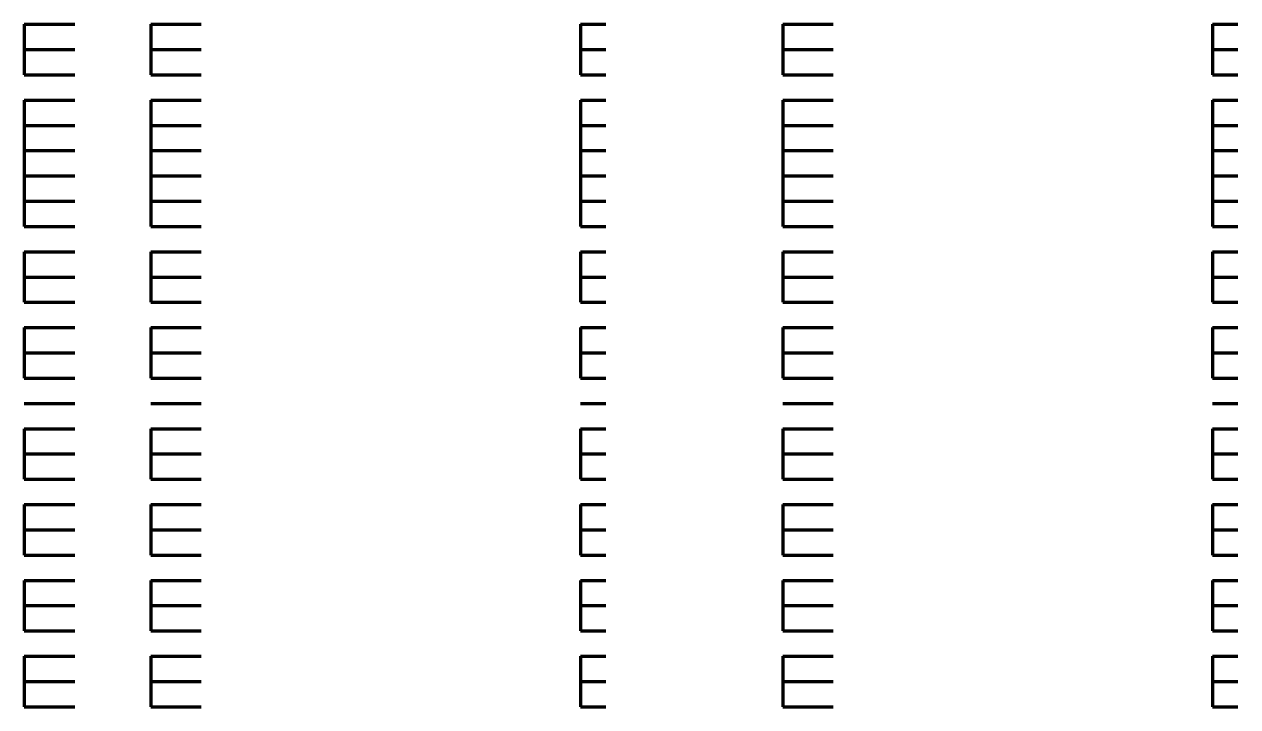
# Model space of a CAD drawing. Header units: inches. Extents: x 16 to 776, y 37 to 575.
# Drawn here: x 664.67 to 672.67, y 347.67 to 352.17 of the extents above; entities that cross this region are included whole.
import ezdxf

# ---------------------------------------------------------------- set-up
doc = ezdxf.new("R2010")
doc.units = ezdxf.units.IN
doc.header["$MEASUREMENT"] = 0
doc.layers.add('P', color=250, linetype='CONTINUOUS', lineweight=100)

msp = doc.modelspace()

# ---------------------------------------------------------------- linework, layer by layer
at = {"layer": 'P', "color": 0, "linetype": 'Continuous'}
for points in [[(664.6667, 352.1667), (664.8333, 352.1667)], [(664.6667, 352.1667), (664.6667, 352)], [(664.6667, 352.1667), (664.8333, 352.1667)], [(664.8333, 352.1667), (665, 352.1667)], [(664.8333, 352.1667), (665, 352.1667)], [(665.5, 352.1667), (665.6667, 352.1667)], [(665.5, 352.1667), (665.5, 352)], [(665.5, 352.1667), (665.6667, 352.1667)], [(665.6667, 352.1667), (665.8333, 352.1667)], [(665.6667, 352.1667), (665.8333, 352.1667)], [(668.3333, 352.1667), (668.3333, 352.1667)], [(668.3333, 352.1667), (668.5, 352.1667)], [(668.3333, 352.1667), (668.3333, 352)], [(668.3333, 352.1667), (668.5, 352.1667)], [(668.3333, 352.1667), (668.3333, 352.1667)], [(669.6667, 352.1667), (669.8333, 352.1667)], [(669.6667, 352.1667), (669.6667, 352)], [(669.6667, 352.1667), (669.8333, 352.1667)], [(669.8333, 352.1667), (670, 352.1667)], [(669.8333, 352.1667), (670, 352.1667)], [(672.5, 352.1667), (672.6667, 352.1667)], [(672.5, 352.1667), (672.5, 352)], [(672.5, 352.1667), (672.6667, 352.1667)], [(672.6667, 352.1667), (672.6667, 352.1667)], [(672.6667, 352.1667), (672.6667, 352.1667)], [(664.6667, 352), (664.8333, 352)], [(664.6667, 352), (664.6667, 352)], [(664.6667, 352), (664.8333, 352)], [(664.6667, 352), (664.8333, 352)], [(664.6667, 352), (664.6667, 351.8333)], [(664.6667, 352), (664.8333, 352)], [(664.8333, 352), (665, 352)], [(664.8333, 352), (665, 352)], [(664.8333, 352), (665, 352)], [(664.8333, 352), (665, 352)], [(665.5, 352), (665.6667, 352)], [(665.5, 352), (665.5, 352)], [(665.5, 352), (665.6667, 352)], [(665.5, 352), (665.6667, 352)], [(665.5, 352), (665.5, 351.8333)], [(665.5, 352), (665.6667, 352)], [(665.6667, 352), (665.8333, 352)], [(665.6667, 352), (665.8333, 352)], [(665.6667, 352), (665.8333, 352)], [(665.6667, 352), (665.8333, 352)], [(668.3333, 352), (668.3333, 352)], [(668.3333, 352), (668.5, 352)], [(668.3333, 352), (668.3333, 352)], [(668.3333, 352), (668.3333, 352)], [(668.3333, 352), (668.5, 352)], [(668.3333, 352), (668.5, 352)], [(668.3333, 352), (668.3333, 352)], [(668.3333, 352), (668.3333, 351.8333)], [(668.3333, 352), (668.5, 352)], [(668.3333, 352), (668.3333, 352)], [(669.6667, 352), (669.8333, 352)], [(669.6667, 352), (669.6667, 352)], [(669.6667, 352), (669.8333, 352)], [(669.6667, 352), (669.8333, 352)], [(669.6667, 352), (669.6667, 351.8333)], [(669.6667, 352), (669.8333, 352)], [(669.8333, 352), (670, 352)], [(669.8333, 352), (670, 352)], [(669.8333, 352), (670, 352)], [(669.8333, 352), (670, 352)], [(672.5, 352), (672.6667, 352)], [(672.5, 352), (672.5, 352)], [(672.5, 352), (672.6667, 352)], [(672.5, 352), (672.6667, 352)], [(672.5, 352), (672.5, 351.8333)], [(672.5, 352), (672.6667, 352)], [(672.6667, 352), (672.6667, 352)], [(672.6667, 352), (672.6667, 352)], [(672.6667, 352), (672.6667, 352)], [(672.6667, 352), (672.6667, 352)], [(664.6667, 351.8333), (664.8333, 351.8333)], [(664.6667, 351.8333), (664.8333, 351.8333)], [(664.8333, 351.8333), (665, 351.8333)], [(664.8333, 351.8333), (665, 351.8333)], [(665.5, 351.8333), (665.6667, 351.8333)], [(665.5, 351.8333), (665.6667, 351.8333)], [(665.6667, 351.8333), (665.8333, 351.8333)], [(665.6667, 351.8333), (665.8333, 351.8333)], [(668.3333, 351.8333), (668.3333, 351.8333)], [(668.3333, 351.8333), (668.5, 351.8333)], [(668.3333, 351.8333), (668.5, 351.8333)], [(668.3333, 351.8333), (668.3333, 351.8333)], [(669.6667, 351.8333), (669.8333, 351.8333)], [(669.6667, 351.8333), (669.8333, 351.8333)], [(669.8333, 351.8333), (670, 351.8333)], [(669.8333, 351.8333), (670, 351.8333)], [(672.5, 351.8333), (672.6667, 351.8333)], [(672.5, 351.8333), (672.6667, 351.8333)], [(672.6667, 351.8333), (672.6667, 351.8333)], [(672.6667, 351.8333), (672.6667, 351.8333)], [(664.6667, 351.6667), (664.8333, 351.6667)], [(664.6667, 351.6667), (664.6667, 351.6667)], [(664.6667, 351.6667), (664.8333, 351.6667)], [(664.6667, 351.6667), (664.8333, 351.6667)], [(664.6667, 351.6667), (664.6667, 351.5)], [(664.6667, 351.6667), (664.8333, 351.6667)], [(664.8333, 351.6667), (665, 351.6667)], [(664.8333, 351.6667), (665, 351.6667)], [(664.8333, 351.6667), (665, 351.6667)], [(664.8333, 351.6667), (665, 351.6667)], [(665.5, 351.6667), (665.6667, 351.6667)], [(665.5, 351.6667), (665.5, 351.6667)], [(665.5, 351.6667), (665.6667, 351.6667)], [(665.5, 351.6667), (665.6667, 351.6667)], [(665.5, 351.6667), (665.5, 351.5)], [(665.5, 351.6667), (665.6667, 351.6667)], [(665.6667, 351.6667), (665.8333, 351.6667)], [(665.6667, 351.6667), (665.8333, 351.6667)], [(665.6667, 351.6667), (665.8333, 351.6667)], [(665.6667, 351.6667), (665.8333, 351.6667)], [(668.3333, 351.6667), (668.3333, 351.6667)], [(668.3333, 351.6667), (668.5, 351.6667)], [(668.3333, 351.6667), (668.3333, 351.6667)], [(668.3333, 351.6667), (668.3333, 351.6667)], [(668.3333, 351.6667), (668.5, 351.6667)], [(668.3333, 351.6667), (668.5, 351.6667)], [(668.3333, 351.6667), (668.3333, 351.6667)], [(668.3333, 351.6667), (668.3333, 351.5)], [(668.3333, 351.6667), (668.5, 351.6667)], [(668.3333, 351.6667), (668.3333, 351.6667)], [(669.6667, 351.6667), (669.8333, 351.6667)], [(669.6667, 351.6667), (669.6667, 351.6667)], [(669.6667, 351.6667), (669.8333, 351.6667)], [(669.6667, 351.6667), (669.8333, 351.6667)], [(669.6667, 351.6667), (669.6667, 351.5)], [(669.6667, 351.6667), (669.8333, 351.6667)], [(669.8333, 351.6667), (670, 351.6667)], [(669.8333, 351.6667), (670, 351.6667)], [(669.8333, 351.6667), (670, 351.6667)], [(669.8333, 351.6667), (670, 351.6667)], [(672.5, 351.6667), (672.6667, 351.6667)], [(672.5, 351.6667), (672.5, 351.6667)], [(672.5, 351.6667), (672.6667, 351.6667)], [(672.5, 351.6667), (672.6667, 351.6667)], [(672.5, 351.6667), (672.5, 351.5)], [(672.5, 351.6667), (672.6667, 351.6667)], [(672.6667, 351.6667), (672.6667, 351.6667)], [(672.6667, 351.6667), (672.6667, 351.6667)], [(672.6667, 351.6667), (672.6667, 351.6667)], [(672.6667, 351.6667), (672.6667, 351.6667)], [(664.6667, 351.5), (664.8333, 351.5)], [(664.6667, 351.5), (664.6667, 351.3333)], [(664.6667, 351.5), (664.8333, 351.5)], [(664.8333, 351.5), (665, 351.5)], [(664.8333, 351.5), (665, 351.5)], [(665.5, 351.5), (665.6667, 351.5)], [(665.5, 351.5), (665.5, 351.3333)], [(665.5, 351.5), (665.6667, 351.5)], [(665.6667, 351.5), (665.8333, 351.5)], [(665.6667, 351.5), (665.8333, 351.5)], [(668.3333, 351.5), (668.3333, 351.5)], [(668.3333, 351.5), (668.5, 351.5)], [(668.3333, 351.5), (668.3333, 351.3333)], [(668.3333, 351.5), (668.5, 351.5)], [(668.3333, 351.5), (668.3333, 351.5)], [(669.6667, 351.5), (669.8333, 351.5)], [(669.6667, 351.5), (669.6667, 351.3333)], [(669.6667, 351.5), (669.8333, 351.5)], [(669.8333, 351.5), (670, 351.5)], [(669.8333, 351.5), (670, 351.5)], [(672.5, 351.5), (672.6667, 351.5)], [(672.5, 351.5), (672.5, 351.3333)], [(672.5, 351.5), (672.6667, 351.5)], [(672.6667, 351.5), (672.6667, 351.5)], [(672.6667, 351.5), (672.6667, 351.5)], [(664.6667, 351.3333), (664.8333, 351.3333)], [(664.6667, 351.3333), (664.6667, 351.1667)], [(664.6667, 351.3333), (664.8333, 351.3333)], [(664.8333, 351.3333), (665, 351.3333)], [(664.8333, 351.3333), (665, 351.3333)], [(665.5, 351.3333), (665.6667, 351.3333)], [(665.5, 351.3333), (665.5, 351.1667)], [(665.5, 351.3333), (665.6667, 351.3333)], [(665.6667, 351.3333), (665.8333, 351.3333)], [(665.6667, 351.3333), (665.8333, 351.3333)], [(668.3333, 351.3333), (668.3333, 351.3333)], [(668.3333, 351.3333), (668.5, 351.3333)], [(668.3333, 351.3333), (668.3333, 351.1667)], [(668.3333, 351.3333), (668.5, 351.3333)], [(668.3333, 351.3333), (668.3333, 351.3333)], [(669.6667, 351.3333), (669.8333, 351.3333)], [(669.6667, 351.3333), (669.6667, 351.1667)], [(669.6667, 351.3333), (669.8333, 351.3333)], [(669.8333, 351.3333), (670, 351.3333)], [(669.8333, 351.3333), (670, 351.3333)], [(672.5, 351.3333), (672.6667, 351.3333)], [(672.5, 351.3333), (672.5, 351.1667)], [(672.5, 351.3333), (672.6667, 351.3333)], [(672.6667, 351.3333), (672.6667, 351.3333)], [(672.6667, 351.3333), (672.6667, 351.3333)], [(664.6667, 351.1667), (664.8333, 351.1667)], [(664.6667, 351.1667), (664.8333, 351.1667)], [(664.6667, 351.1667), (664.8333, 351.1667)], [(664.6667, 351.1667), (664.6667, 351)], [(664.6667, 351.1667), (664.8333, 351.1667)], [(664.8333, 351.1667), (665, 351.1667)], [(664.8333, 351.1667), (665, 351.1667)], [(664.8333, 351.1667), (665, 351.1667)], [(664.8333, 351.1667), (665, 351.1667)], [(665.5, 351.1667), (665.6667, 351.1667)], [(665.5, 351.1667), (665.6667, 351.1667)], [(665.5, 351.1667), (665.6667, 351.1667)], [(665.5, 351.1667), (665.5, 351)], [(665.5, 351.1667), (665.6667, 351.1667)], [(665.6667, 351.1667), (665.8333, 351.1667)], [(665.6667, 351.1667), (665.8333, 351.1667)], [(665.6667, 351.1667), (665.8333, 351.1667)], [(665.6667, 351.1667), (665.8333, 351.1667)], [(668.3333, 351.1667), (668.3333, 351.1667)], [(668.3333, 351.1667), (668.5, 351.1667)], [(668.3333, 351.1667), (668.3333, 351.1667)], [(668.3333, 351.1667), (668.5, 351.1667)], [(668.3333, 351.1667), (668.5, 351.1667)], [(668.3333, 351.1667), (668.3333, 351.1667)], [(668.3333, 351.1667), (668.3333, 351)], [(668.3333, 351.1667), (668.5, 351.1667)], [(668.3333, 351.1667), (668.3333, 351.1667)], [(669.6667, 351.1667), (669.8333, 351.1667)], [(669.6667, 351.1667), (669.8333, 351.1667)], [(669.6667, 351.1667), (669.8333, 351.1667)], [(669.6667, 351.1667), (669.6667, 351)], [(669.6667, 351.1667), (669.8333, 351.1667)], [(669.8333, 351.1667), (670, 351.1667)], [(669.8333, 351.1667), (670, 351.1667)], [(669.8333, 351.1667), (670, 351.1667)], [(669.8333, 351.1667), (670, 351.1667)], [(672.5, 351.1667), (672.6667, 351.1667)], [(672.5, 351.1667), (672.6667, 351.1667)], [(672.5, 351.1667), (672.6667, 351.1667)], [(672.5, 351.1667), (672.5, 351)], [(672.5, 351.1667), (672.6667, 351.1667)], [(672.6667, 351.1667), (672.6667, 351.1667)], [(672.6667, 351.1667), (672.6667, 351.1667)], [(672.6667, 351.1667), (672.6667, 351.1667)], [(672.6667, 351.1667), (672.6667, 351.1667)], [(664.6667, 351), (664.8333, 351)], [(664.6667, 351), (664.6667, 350.8333)], [(664.6667, 351), (664.8333, 351)], [(664.8333, 351), (665, 351)], [(664.8333, 351), (665, 351)], [(665.5, 351), (665.6667, 351)], [(665.5, 351), (665.5, 350.8333)], [(665.5, 351), (665.6667, 351)], [(665.6667, 351), (665.8333, 351)], [(665.6667, 351), (665.8333, 351)], [(668.3333, 351), (668.3333, 351)], [(668.3333, 351), (668.5, 351)], [(668.3333, 351), (668.3333, 350.8333)], [(668.3333, 351), (668.5, 351)], [(668.3333, 351), (668.3333, 351)], [(669.6667, 351), (669.8333, 351)], [(669.6667, 351), (669.6667, 350.8333)], [(669.6667, 351), (669.8333, 351)], [(669.8333, 351), (670, 351)], [(669.8333, 351), (670, 351)], [(672.5, 351), (672.6667, 351)], [(672.5, 351), (672.5, 350.8333)], [(672.5, 351), (672.6667, 351)], [(672.6667, 351), (672.6667, 351)], [(672.6667, 351), (672.6667, 351)], [(664.6667, 350.8333), (664.8333, 350.8333)], [(664.6667, 350.8333), (664.6667, 350.8333)], [(664.6667, 350.8333), (664.8333, 350.8333)], [(664.6667, 350.8333), (664.8333, 350.8333)], [(664.6667, 350.8333), (664.8333, 350.8333)], [(664.8333, 350.8333), (665, 350.8333)], [(664.8333, 350.8333), (665, 350.8333)], [(664.8333, 350.8333), (665, 350.8333)], [(664.8333, 350.8333), (665, 350.8333)], [(665.5, 350.8333), (665.6667, 350.8333)], [(665.5, 350.8333), (665.5, 350.8333)], [(665.5, 350.8333), (665.6667, 350.8333)], [(665.5, 350.8333), (665.6667, 350.8333)], [(665.5, 350.8333), (665.6667, 350.8333)], [(665.6667, 350.8333), (665.8333, 350.8333)], [(665.6667, 350.8333), (665.8333, 350.8333)], [(665.6667, 350.8333), (665.8333, 350.8333)], [(665.6667, 350.8333), (665.8333, 350.8333)], [(668.3333, 350.8333), (668.3333, 350.8333)], [(668.3333, 350.8333), (668.5, 350.8333)], [(668.3333, 350.8333), (668.3333, 350.8333)], [(668.3333, 350.8333), (668.3333, 350.8333)], [(668.3333, 350.8333), (668.5, 350.8333)], [(668.3333, 350.8333), (668.5, 350.8333)], [(668.3333, 350.8333), (668.3333, 350.8333)], [(668.3333, 350.8333), (668.5, 350.8333)], [(668.3333, 350.8333), (668.3333, 350.8333)], [(669.6667, 350.8333), (669.8333, 350.8333)], [(669.6667, 350.8333), (669.6667, 350.8333)], [(669.6667, 350.8333), (669.8333, 350.8333)], [(669.6667, 350.8333), (669.8333, 350.8333)], [(669.6667, 350.8333), (669.8333, 350.8333)], [(669.8333, 350.8333), (670, 350.8333)], [(669.8333, 350.8333), (670, 350.8333)], [(669.8333, 350.8333), (670, 350.8333)], [(669.8333, 350.8333), (670, 350.8333)], [(672.5, 350.8333), (672.6667, 350.8333)], [(672.5, 350.8333), (672.5, 350.8333)], [(672.5, 350.8333), (672.6667, 350.8333)], [(672.5, 350.8333), (672.6667, 350.8333)], [(672.5, 350.8333), (672.6667, 350.8333)], [(672.6667, 350.8333), (672.6667, 350.8333)], [(672.6667, 350.8333), (672.6667, 350.8333)], [(672.6667, 350.8333), (672.6667, 350.8333)], [(672.6667, 350.8333), (672.6667, 350.8333)], [(664.6667, 350.6667), (664.8333, 350.6667)], [(664.6667, 350.6667), (664.6667, 350.5)], [(664.6667, 350.6667), (664.8333, 350.6667)], [(664.8333, 350.6667), (665, 350.6667)], [(664.8333, 350.6667), (665, 350.6667)], [(665.5, 350.6667), (665.6667, 350.6667)], [(665.5, 350.6667), (665.5, 350.5)], [(665.5, 350.6667), (665.6667, 350.6667)], [(665.6667, 350.6667), (665.8333, 350.6667)], [(665.6667, 350.6667), (665.8333, 350.6667)], [(668.3333, 350.6667), (668.3333, 350.6667)], [(668.3333, 350.6667), (668.5, 350.6667)], [(668.3333, 350.6667), (668.3333, 350.5)], [(668.3333, 350.6667), (668.5, 350.6667)], [(668.3333, 350.6667), (668.3333, 350.6667)], [(669.6667, 350.6667), (669.8333, 350.6667)], [(669.6667, 350.6667), (669.6667, 350.5)], [(669.6667, 350.6667), (669.8333, 350.6667)], [(669.8333, 350.6667), (670, 350.6667)], [(669.8333, 350.6667), (670, 350.6667)], [(672.5, 350.6667), (672.6667, 350.6667)], [(672.5, 350.6667), (672.5, 350.5)], [(672.5, 350.6667), (672.6667, 350.6667)], [(672.6667, 350.6667), (672.6667, 350.6667)], [(672.6667, 350.6667), (672.6667, 350.6667)], [(664.6667, 350.5), (664.8333, 350.5)], [(664.6667, 350.5), (664.6667, 350.3333)], [(664.6667, 350.5), (664.8333, 350.5)], [(664.8333, 350.5), (665, 350.5)], [(664.8333, 350.5), (665, 350.5)], [(665.5, 350.5), (665.6667, 350.5)], [(665.5, 350.5), (665.5, 350.3333)], [(665.5, 350.5), (665.6667, 350.5)], [(665.6667, 350.5), (665.8333, 350.5)], [(665.6667, 350.5), (665.8333, 350.5)], [(668.3333, 350.5), (668.3333, 350.5)], [(668.3333, 350.5), (668.5, 350.5)], [(668.3333, 350.5), (668.3333, 350.3333)], [(668.3333, 350.5), (668.5, 350.5)], [(668.3333, 350.5), (668.3333, 350.5)], [(669.6667, 350.5), (669.8333, 350.5)], [(669.6667, 350.5), (669.6667, 350.3333)], [(669.6667, 350.5), (669.8333, 350.5)], [(669.8333, 350.5), (670, 350.5)], [(669.8333, 350.5), (670, 350.5)], [(672.5, 350.5), (672.6667, 350.5)], [(672.5, 350.5), (672.5, 350.3333)], [(672.5, 350.5), (672.6667, 350.5)], [(672.6667, 350.5), (672.6667, 350.5)], [(672.6667, 350.5), (672.6667, 350.5)], [(664.6667, 350.3333), (664.8333, 350.3333)], [(664.6667, 350.3333), (664.6667, 350.3333)], [(664.6667, 350.3333), (664.8333, 350.3333)], [(664.6667, 350.3333), (664.8333, 350.3333)], [(664.6667, 350.3333), (664.8333, 350.3333)], [(664.8333, 350.3333), (665, 350.3333)], [(664.8333, 350.3333), (665, 350.3333)], [(664.8333, 350.3333), (665, 350.3333)], [(664.8333, 350.3333), (665, 350.3333)], [(665.5, 350.3333), (665.6667, 350.3333)], [(665.5, 350.3333), (665.5, 350.3333)], [(665.5, 350.3333), (665.6667, 350.3333)], [(665.5, 350.3333), (665.6667, 350.3333)], [(665.5, 350.3333), (665.6667, 350.3333)], [(665.6667, 350.3333), (665.8333, 350.3333)], [(665.6667, 350.3333), (665.8333, 350.3333)], [(665.6667, 350.3333), (665.8333, 350.3333)], [(665.6667, 350.3333), (665.8333, 350.3333)], [(668.3333, 350.3333), (668.3333, 350.3333)], [(668.3333, 350.3333), (668.5, 350.3333)], [(668.3333, 350.3333), (668.3333, 350.3333)], [(668.3333, 350.3333), (668.3333, 350.3333)], [(668.3333, 350.3333), (668.5, 350.3333)], [(668.3333, 350.3333), (668.5, 350.3333)], [(668.3333, 350.3333), (668.3333, 350.3333)], [(668.3333, 350.3333), (668.5, 350.3333)], [(668.3333, 350.3333), (668.3333, 350.3333)], [(669.6667, 350.3333), (669.8333, 350.3333)], [(669.6667, 350.3333), (669.6667, 350.3333)], [(669.6667, 350.3333), (669.8333, 350.3333)], [(669.6667, 350.3333), (669.8333, 350.3333)], [(669.6667, 350.3333), (669.8333, 350.3333)], [(669.8333, 350.3333), (670, 350.3333)], [(669.8333, 350.3333), (670, 350.3333)], [(669.8333, 350.3333), (670, 350.3333)], [(669.8333, 350.3333), (670, 350.3333)], [(672.5, 350.3333), (672.6667, 350.3333)], [(672.5, 350.3333), (672.5, 350.3333)], [(672.5, 350.3333), (672.6667, 350.3333)], [(672.5, 350.3333), (672.6667, 350.3333)], [(672.5, 350.3333), (672.6667, 350.3333)], [(672.6667, 350.3333), (672.6667, 350.3333)], [(672.6667, 350.3333), (672.6667, 350.3333)], [(672.6667, 350.3333), (672.6667, 350.3333)], [(672.6667, 350.3333), (672.6667, 350.3333)], [(664.6667, 350.1667), (664.8333, 350.1667)], [(664.6667, 350.1667), (664.6667, 350)], [(664.6667, 350.1667), (664.8333, 350.1667)], [(664.8333, 350.1667), (665, 350.1667)], [(664.8333, 350.1667), (665, 350.1667)], [(665.5, 350.1667), (665.6667, 350.1667)], [(665.5, 350.1667), (665.5, 350)], [(665.5, 350.1667), (665.6667, 350.1667)], [(665.6667, 350.1667), (665.8333, 350.1667)], [(665.6667, 350.1667), (665.8333, 350.1667)], [(668.3333, 350.1667), (668.3333, 350.1667)], [(668.3333, 350.1667), (668.5, 350.1667)], [(668.3333, 350.1667), (668.3333, 350)], [(668.3333, 350.1667), (668.5, 350.1667)], [(668.3333, 350.1667), (668.3333, 350.1667)], [(669.6667, 350.1667), (669.8333, 350.1667)], [(669.6667, 350.1667), (669.6667, 350)], [(669.6667, 350.1667), (669.8333, 350.1667)], [(669.8333, 350.1667), (670, 350.1667)], [(669.8333, 350.1667), (670, 350.1667)], [(672.5, 350.1667), (672.6667, 350.1667)], [(672.5, 350.1667), (672.5, 350)], [(672.5, 350.1667), (672.6667, 350.1667)], [(672.6667, 350.1667), (672.6667, 350.1667)], [(672.6667, 350.1667), (672.6667, 350.1667)], [(664.6667, 350), (664.8333, 350)], [(664.6667, 350), (664.6667, 350)], [(664.6667, 350), (664.8333, 350)], [(664.6667, 350), (664.8333, 350)], [(664.6667, 350), (664.6667, 349.8333)], [(664.6667, 350), (664.8333, 350)], [(664.8333, 350), (665, 350)], [(664.8333, 350), (665, 350)], [(664.8333, 350), (665, 350)], [(664.8333, 350), (665, 350)], [(665.5, 350), (665.6667, 350)], [(665.5, 350), (665.5, 350)], [(665.5, 350), (665.6667, 350)], [(665.5, 350), (665.6667, 350)], [(665.5, 350), (665.5, 349.8333)], [(665.5, 350), (665.6667, 350)], [(665.6667, 350), (665.8333, 350)], [(665.6667, 350), (665.8333, 350)], [(665.6667, 350), (665.8333, 350)], [(665.6667, 350), (665.8333, 350)], [(668.3333, 350), (668.3333, 350)], [(668.3333, 350), (668.5, 350)], [(668.3333, 350), (668.3333, 350)], [(668.3333, 350), (668.3333, 350)], [(668.3333, 350), (668.5, 350)], [(668.3333, 350), (668.5, 350)], [(668.3333, 350), (668.3333, 350)], [(668.3333, 350), (668.3333, 349.8333)], [(668.3333, 350), (668.5, 350)], [(668.3333, 350), (668.3333, 350)], [(669.6667, 350), (669.8333, 350)], [(669.6667, 350), (669.6667, 350)], [(669.6667, 350), (669.8333, 350)], [(669.6667, 350), (669.8333, 350)], [(669.6667, 350), (669.6667, 349.8333)], [(669.6667, 350), (669.8333, 350)], [(669.8333, 350), (670, 350)], [(669.8333, 350), (670, 350)], [(669.8333, 350), (670, 350)], [(669.8333, 350), (670, 350)], [(672.5, 350), (672.6667, 350)], [(672.5, 350), (672.5, 350)], [(672.5, 350), (672.6667, 350)], [(672.5, 350), (672.6667, 350)], [(672.5, 350), (672.5, 349.8333)], [(672.5, 350), (672.6667, 350)], [(672.6667, 350), (672.6667, 350)], [(672.6667, 350), (672.6667, 350)], [(672.6667, 350), (672.6667, 350)], [(672.6667, 350), (672.6667, 350)], [(664.6667, 349.8333), (664.8333, 349.8333)], [(664.6667, 349.8333), (664.8333, 349.8333)], [(664.6667, 349.8333), (664.8333, 349.8333)], [(664.8333, 349.8333), (665, 349.8333)], [(664.8333, 349.8333), (665, 349.8333)], [(664.8333, 349.8333), (665, 349.8333)], [(665.5, 349.8333), (665.6667, 349.8333)], [(665.5, 349.8333), (665.6667, 349.8333)], [(665.5, 349.8333), (665.6667, 349.8333)], [(665.6667, 349.8333), (665.8333, 349.8333)], [(665.6667, 349.8333), (665.8333, 349.8333)], [(665.6667, 349.8333), (665.8333, 349.8333)], [(668.3333, 349.8333), (668.3333, 349.8333)], [(668.3333, 349.8333), (668.5, 349.8333)], [(668.3333, 349.8333), (668.5, 349.8333)], [(668.3333, 349.8333), (668.3333, 349.8333)], [(668.3333, 349.8333), (668.5, 349.8333)], [(668.3333, 349.8333), (668.3333, 349.8333)], [(669.6667, 349.8333), (669.8333, 349.8333)], [(669.6667, 349.8333), (669.8333, 349.8333)], [(669.6667, 349.8333), (669.8333, 349.8333)], [(669.8333, 349.8333), (670, 349.8333)], [(669.8333, 349.8333), (670, 349.8333)], [(669.8333, 349.8333), (670, 349.8333)], [(672.5, 349.8333), (672.6667, 349.8333)], [(672.5, 349.8333), (672.6667, 349.8333)], [(672.5, 349.8333), (672.6667, 349.8333)], [(672.6667, 349.8333), (672.6667, 349.8333)], [(672.6667, 349.8333), (672.6667, 349.8333)], [(672.6667, 349.8333), (672.6667, 349.8333)], [(664.6667, 349.6667), (664.8333, 349.6667)], [(664.6667, 349.6667), (664.8333, 349.6667)], [(664.6667, 349.6667), (664.8333, 349.6667)], [(664.8333, 349.6667), (665, 349.6667)], [(664.8333, 349.6667), (665, 349.6667)], [(664.8333, 349.6667), (665, 349.6667)], [(665.5, 349.6667), (665.6667, 349.6667)], [(665.5, 349.6667), (665.6667, 349.6667)], [(665.5, 349.6667), (665.6667, 349.6667)], [(665.6667, 349.6667), (665.8333, 349.6667)], [(665.6667, 349.6667), (665.8333, 349.6667)], [(665.6667, 349.6667), (665.8333, 349.6667)], [(668.3333, 349.6667), (668.3333, 349.6667)], [(668.3333, 349.6667), (668.5, 349.6667)], [(668.3333, 349.6667), (668.3333, 349.6667)], [(668.3333, 349.6667), (668.5, 349.6667)], [(668.3333, 349.6667), (668.5, 349.6667)], [(668.3333, 349.6667), (668.3333, 349.6667)], [(669.6667, 349.6667), (669.8333, 349.6667)], [(669.6667, 349.6667), (669.8333, 349.6667)], [(669.6667, 349.6667), (669.8333, 349.6667)], [(669.8333, 349.6667), (670, 349.6667)], [(669.8333, 349.6667), (670, 349.6667)], [(669.8333, 349.6667), (670, 349.6667)], [(672.5, 349.6667), (672.6667, 349.6667)], [(672.5, 349.6667), (672.6667, 349.6667)], [(672.5, 349.6667), (672.6667, 349.6667)], [(672.6667, 349.6667), (672.6667, 349.6667)], [(672.6667, 349.6667), (672.6667, 349.6667)], [(672.6667, 349.6667), (672.6667, 349.6667)], [(664.6667, 349.5), (664.8333, 349.5)], [(664.6667, 349.5), (664.6667, 349.5)], [(664.6667, 349.5), (664.8333, 349.5)], [(664.6667, 349.5), (664.8333, 349.5)], [(664.6667, 349.5), (664.6667, 349.3333)], [(664.6667, 349.5), (664.8333, 349.5)], [(664.8333, 349.5), (665, 349.5)], [(664.8333, 349.5), (665, 349.5)], [(664.8333, 349.5), (665, 349.5)], [(664.8333, 349.5), (665, 349.5)], [(665.5, 349.5), (665.6667, 349.5)], [(665.5, 349.5), (665.5, 349.5)], [(665.5, 349.5), (665.6667, 349.5)], [(665.5, 349.5), (665.6667, 349.5)], [(665.5, 349.5), (665.5, 349.3333)], [(665.5, 349.5), (665.6667, 349.5)], [(665.6667, 349.5), (665.8333, 349.5)], [(665.6667, 349.5), (665.8333, 349.5)], [(665.6667, 349.5), (665.8333, 349.5)], [(665.6667, 349.5), (665.8333, 349.5)], [(668.3333, 349.5), (668.3333, 349.5)], [(668.3333, 349.5), (668.5, 349.5)], [(668.3333, 349.5), (668.3333, 349.5)], [(668.3333, 349.5), (668.3333, 349.5)], [(668.3333, 349.5), (668.5, 349.5)], [(668.3333, 349.5), (668.5, 349.5)], [(668.3333, 349.5), (668.3333, 349.5)], [(668.3333, 349.5), (668.3333, 349.3333)], [(668.3333, 349.5), (668.5, 349.5)], [(668.3333, 349.5), (668.3333, 349.5)], [(669.6667, 349.5), (669.8333, 349.5)], [(669.6667, 349.5), (669.6667, 349.5)], [(669.6667, 349.5), (669.8333, 349.5)], [(669.6667, 349.5), (669.8333, 349.5)], [(669.6667, 349.5), (669.6667, 349.3333)], [(669.6667, 349.5), (669.8333, 349.5)], [(669.8333, 349.5), (670, 349.5)], [(669.8333, 349.5), (670, 349.5)], [(669.8333, 349.5), (670, 349.5)], [(669.8333, 349.5), (670, 349.5)], [(672.5, 349.5), (672.6667, 349.5)], [(672.5, 349.5), (672.5, 349.5)], [(672.5, 349.5), (672.6667, 349.5)], [(672.5, 349.5), (672.6667, 349.5)], [(672.5, 349.5), (672.5, 349.3333)], [(672.5, 349.5), (672.6667, 349.5)], [(672.6667, 349.5), (672.6667, 349.5)], [(672.6667, 349.5), (672.6667, 349.5)], [(672.6667, 349.5), (672.6667, 349.5)], [(672.6667, 349.5), (672.6667, 349.5)], [(664.6667, 349.3333), (664.8333, 349.3333)], [(664.6667, 349.3333), (664.6667, 349.1667)], [(664.6667, 349.3333), (664.8333, 349.3333)], [(664.8333, 349.3333), (665, 349.3333)], [(664.8333, 349.3333), (665, 349.3333)], [(665.5, 349.3333), (665.6667, 349.3333)], [(665.5, 349.3333), (665.5, 349.1667)], [(665.5, 349.3333), (665.6667, 349.3333)], [(665.6667, 349.3333), (665.8333, 349.3333)], [(665.6667, 349.3333), (665.8333, 349.3333)], [(668.3333, 349.3333), (668.3333, 349.3333)], [(668.3333, 349.3333), (668.5, 349.3333)], [(668.3333, 349.3333), (668.3333, 349.1667)], [(668.3333, 349.3333), (668.5, 349.3333)], [(668.3333, 349.3333), (668.3333, 349.3333)], [(669.6667, 349.3333), (669.8333, 349.3333)], [(669.6667, 349.3333), (669.6667, 349.1667)], [(669.6667, 349.3333), (669.8333, 349.3333)], [(669.8333, 349.3333), (670, 349.3333)], [(669.8333, 349.3333), (670, 349.3333)], [(672.5, 349.3333), (672.6667, 349.3333)], [(672.5, 349.3333), (672.5, 349.1667)], [(672.5, 349.3333), (672.6667, 349.3333)], [(672.6667, 349.3333), (672.6667, 349.3333)], [(672.6667, 349.3333), (672.6667, 349.3333)], [(664.6667, 349.1667), (664.8333, 349.1667)], [(664.6667, 349.1667), (664.8333, 349.1667)], [(664.6667, 349.1667), (664.8333, 349.1667)], [(664.8333, 349.1667), (665, 349.1667)], [(664.8333, 349.1667), (665, 349.1667)], [(664.8333, 349.1667), (665, 349.1667)], [(665.5, 349.1667), (665.6667, 349.1667)], [(665.5, 349.1667), (665.6667, 349.1667)], [(665.5, 349.1667), (665.6667, 349.1667)], [(665.6667, 349.1667), (665.8333, 349.1667)], [(665.6667, 349.1667), (665.8333, 349.1667)], [(665.6667, 349.1667), (665.8333, 349.1667)], [(668.3333, 349.1667), (668.3333, 349.1667)], [(668.3333, 349.1667), (668.5, 349.1667)], [(668.3333, 349.1667), (668.5, 349.1667)], [(668.3333, 349.1667), (668.3333, 349.1667)], [(668.3333, 349.1667), (668.5, 349.1667)], [(668.3333, 349.1667), (668.3333, 349.1667)], [(669.6667, 349.1667), (669.8333, 349.1667)], [(669.6667, 349.1667), (669.8333, 349.1667)], [(669.6667, 349.1667), (669.8333, 349.1667)], [(669.8333, 349.1667), (670, 349.1667)], [(669.8333, 349.1667), (670, 349.1667)], [(669.8333, 349.1667), (670, 349.1667)], [(672.5, 349.1667), (672.6667, 349.1667)], [(672.5, 349.1667), (672.6667, 349.1667)], [(672.5, 349.1667), (672.6667, 349.1667)], [(672.6667, 349.1667), (672.6667, 349.1667)], [(672.6667, 349.1667), (672.6667, 349.1667)], [(672.6667, 349.1667), (672.6667, 349.1667)], [(664.6667, 349), (664.8333, 349)], [(664.6667, 349), (664.8333, 349)], [(664.6667, 349), (664.8333, 349)], [(664.6667, 349), (664.8333, 349)], [(664.6667, 349), (664.6667, 348.8333)], [(664.6667, 349), (664.8333, 349)], [(664.8333, 349), (665, 349)], [(664.8333, 349), (665, 349)], [(664.8333, 349), (665, 349)], [(664.8333, 349), (665, 349)], [(664.8333, 349), (665, 349)], [(665.5, 349), (665.6667, 349)], [(665.5, 349), (665.6667, 349)], [(665.5, 349), (665.6667, 349)], [(665.5, 349), (665.6667, 349)], [(665.5, 349), (665.5, 348.8333)], [(665.5, 349), (665.6667, 349)], [(665.6667, 349), (665.8333, 349)], [(665.6667, 349), (665.8333, 349)], [(665.6667, 349), (665.8333, 349)], [(665.6667, 349), (665.8333, 349)], [(665.6667, 349), (665.8333, 349)], [(668.3333, 349), (668.3333, 349)], [(668.3333, 349), (668.5, 349)], [(668.3333, 349), (668.3333, 349)], [(668.3333, 349), (668.5, 349)], [(668.3333, 349), (668.3333, 349)], [(668.3333, 349), (668.5, 349)], [(668.3333, 349), (668.5, 349)], [(668.3333, 349), (668.3333, 349)], [(668.3333, 349), (668.3333, 348.8333)], [(668.3333, 349), (668.5, 349)], [(668.3333, 349), (668.3333, 349)], [(669.6667, 349), (669.8333, 349)], [(669.6667, 349), (669.8333, 349)], [(669.6667, 349), (669.8333, 349)], [(669.6667, 349), (669.8333, 349)], [(669.6667, 349), (669.6667, 348.8333)], [(669.6667, 349), (669.8333, 349)], [(669.8333, 349), (670, 349)], [(669.8333, 349), (670, 349)], [(669.8333, 349), (670, 349)], [(669.8333, 349), (670, 349)], [(669.8333, 349), (670, 349)], [(672.5, 349), (672.6667, 349)], [(672.5, 349), (672.6667, 349)], [(672.5, 349), (672.6667, 349)], [(672.5, 349), (672.6667, 349)], [(672.5, 349), (672.5, 348.8333)], [(672.5, 349), (672.6667, 349)], [(672.6667, 349), (672.6667, 349)], [(672.6667, 349), (672.6667, 349)], [(672.6667, 349), (672.6667, 349)], [(672.6667, 349), (672.6667, 349)], [(672.6667, 349), (672.6667, 349)], [(664.6667, 348.8333), (664.8333, 348.8333)], [(664.6667, 348.8333), (664.6667, 348.6667)], [(664.6667, 348.8333), (664.8333, 348.8333)], [(664.8333, 348.8333), (665, 348.8333)], [(664.8333, 348.8333), (665, 348.8333)], [(665.5, 348.8333), (665.6667, 348.8333)], [(665.5, 348.8333), (665.5, 348.6667)], [(665.5, 348.8333), (665.6667, 348.8333)], [(665.6667, 348.8333), (665.8333, 348.8333)], [(665.6667, 348.8333), (665.8333, 348.8333)], [(668.3333, 348.8333), (668.3333, 348.8333)], [(668.3333, 348.8333), (668.5, 348.8333)], [(668.3333, 348.8333), (668.3333, 348.6667)], [(668.3333, 348.8333), (668.5, 348.8333)], [(668.3333, 348.8333), (668.3333, 348.8333)], [(669.6667, 348.8333), (669.8333, 348.8333)], [(669.6667, 348.8333), (669.6667, 348.6667)], [(669.6667, 348.8333), (669.8333, 348.8333)], [(669.8333, 348.8333), (670, 348.8333)], [(669.8333, 348.8333), (670, 348.8333)], [(672.5, 348.8333), (672.6667, 348.8333)], [(672.5, 348.8333), (672.5, 348.6667)], [(672.5, 348.8333), (672.6667, 348.8333)], [(672.6667, 348.8333), (672.6667, 348.8333)], [(672.6667, 348.8333), (672.6667, 348.8333)], [(664.6667, 348.6667), (664.8333, 348.6667)], [(664.6667, 348.6667), (664.8333, 348.6667)], [(664.6667, 348.6667), (664.8333, 348.6667)], [(664.6667, 348.6667), (664.8333, 348.6667)], [(664.6667, 348.6667), (664.8333, 348.6667)], [(664.6667, 348.6667), (664.8333, 348.6667)], [(664.8333, 348.6667), (665, 348.6667)], [(664.8333, 348.6667), (665, 348.6667)], [(664.8333, 348.6667), (665, 348.6667)], [(664.8333, 348.6667), (665, 348.6667)], [(664.8333, 348.6667), (665, 348.6667)], [(664.8333, 348.6667), (665, 348.6667)], [(665.5, 348.6667), (665.6667, 348.6667)], [(665.5, 348.6667), (665.6667, 348.6667)], [(665.5, 348.6667), (665.6667, 348.6667)], [(665.5, 348.6667), (665.6667, 348.6667)], [(665.5, 348.6667), (665.6667, 348.6667)], [(665.5, 348.6667), (665.6667, 348.6667)], [(665.6667, 348.6667), (665.8333, 348.6667)], [(665.6667, 348.6667), (665.8333, 348.6667)], [(665.6667, 348.6667), (665.8333, 348.6667)], [(665.6667, 348.6667), (665.8333, 348.6667)], [(665.6667, 348.6667), (665.8333, 348.6667)], [(665.6667, 348.6667), (665.8333, 348.6667)], [(668.3333, 348.6667), (668.3333, 348.6667)], [(668.3333, 348.6667), (668.5, 348.6667)], [(668.3333, 348.6667), (668.3333, 348.6667)], [(668.3333, 348.6667), (668.5, 348.6667)], [(668.3333, 348.6667), (668.5, 348.6667)], [(668.3333, 348.6667), (668.3333, 348.6667)], [(668.3333, 348.6667), (668.3333, 348.6667)], [(668.3333, 348.6667), (668.5, 348.6667)], [(668.3333, 348.6667), (668.5, 348.6667)], [(668.3333, 348.6667), (668.3333, 348.6667)], [(668.3333, 348.6667), (668.5, 348.6667)], [(668.3333, 348.6667), (668.3333, 348.6667)], [(669.6667, 348.6667), (669.8333, 348.6667)], [(669.6667, 348.6667), (669.8333, 348.6667)], [(669.6667, 348.6667), (669.8333, 348.6667)], [(669.6667, 348.6667), (669.8333, 348.6667)], [(669.6667, 348.6667), (669.8333, 348.6667)], [(669.6667, 348.6667), (669.8333, 348.6667)], [(669.8333, 348.6667), (670, 348.6667)], [(669.8333, 348.6667), (670, 348.6667)], [(669.8333, 348.6667), (670, 348.6667)], [(669.8333, 348.6667), (670, 348.6667)], [(669.8333, 348.6667), (670, 348.6667)], [(669.8333, 348.6667), (670, 348.6667)], [(672.5, 348.6667), (672.6667, 348.6667)], [(672.5, 348.6667), (672.6667, 348.6667)], [(672.5, 348.6667), (672.6667, 348.6667)], [(672.5, 348.6667), (672.6667, 348.6667)], [(672.5, 348.6667), (672.6667, 348.6667)], [(672.5, 348.6667), (672.6667, 348.6667)], [(672.6667, 348.6667), (672.6667, 348.6667)], [(672.6667, 348.6667), (672.6667, 348.6667)], [(672.6667, 348.6667), (672.6667, 348.6667)], [(672.6667, 348.6667), (672.6667, 348.6667)], [(672.6667, 348.6667), (672.6667, 348.6667)], [(672.6667, 348.6667), (672.6667, 348.6667)], [(664.6667, 348.5), (664.8333, 348.5)], [(664.6667, 348.5), (664.6667, 348.3333)], [(664.6667, 348.5), (664.8333, 348.5)], [(664.8333, 348.5), (665, 348.5)], [(664.8333, 348.5), (665, 348.5)], [(665.5, 348.5), (665.6667, 348.5)], [(665.5, 348.5), (665.5, 348.3333)], [(665.5, 348.5), (665.6667, 348.5)], [(665.6667, 348.5), (665.8333, 348.5)], [(665.6667, 348.5), (665.8333, 348.5)], [(668.3333, 348.5), (668.3333, 348.5)], [(668.3333, 348.5), (668.5, 348.5)], [(668.3333, 348.5), (668.3333, 348.3333)], [(668.3333, 348.5), (668.5, 348.5)], [(668.3333, 348.5), (668.3333, 348.5)], [(669.6667, 348.5), (669.8333, 348.5)], [(669.6667, 348.5), (669.6667, 348.3333)], [(669.6667, 348.5), (669.8333, 348.5)], [(669.8333, 348.5), (670, 348.5)], [(669.8333, 348.5), (670, 348.5)], [(672.5, 348.5), (672.6667, 348.5)], [(672.5, 348.5), (672.5, 348.3333)], [(672.5, 348.5), (672.6667, 348.5)], [(672.6667, 348.5), (672.6667, 348.5)], [(672.6667, 348.5), (672.6667, 348.5)], [(664.6667, 348.3333), (664.8333, 348.3333)], [(664.6667, 348.3333), (664.6667, 348.1667)], [(664.6667, 348.3333), (664.8333, 348.3333)], [(664.8333, 348.3333), (665, 348.3333)], [(664.8333, 348.3333), (665, 348.3333)], [(665.5, 348.3333), (665.6667, 348.3333)], [(665.5, 348.3333), (665.5, 348.1667)], [(665.5, 348.3333), (665.6667, 348.3333)], [(665.6667, 348.3333), (665.8333, 348.3333)], [(665.6667, 348.3333), (665.8333, 348.3333)], [(668.3333, 348.3333), (668.3333, 348.3333)], [(668.3333, 348.3333), (668.5, 348.3333)], [(668.3333, 348.3333), (668.3333, 348.1667)], [(668.3333, 348.3333), (668.5, 348.3333)], [(668.3333, 348.3333), (668.3333, 348.3333)], [(669.6667, 348.3333), (669.8333, 348.3333)], [(669.6667, 348.3333), (669.6667, 348.1667)], [(669.6667, 348.3333), (669.8333, 348.3333)], [(669.8333, 348.3333), (670, 348.3333)], [(669.8333, 348.3333), (670, 348.3333)], [(672.5, 348.3333), (672.6667, 348.3333)], [(672.5, 348.3333), (672.5, 348.1667)], [(672.5, 348.3333), (672.6667, 348.3333)], [(672.6667, 348.3333), (672.6667, 348.3333)], [(672.6667, 348.3333), (672.6667, 348.3333)], [(664.6667, 348.1667), (664.8333, 348.1667)], [(664.6667, 348.1667), (664.8333, 348.1667)], [(664.6667, 348.1667), (664.8333, 348.1667)], [(664.6667, 348.1667), (664.8333, 348.1667)], [(664.6667, 348.1667), (664.8333, 348.1667)], [(664.6667, 348.1667), (664.8333, 348.1667)], [(664.8333, 348.1667), (665, 348.1667)], [(664.8333, 348.1667), (665, 348.1667)], [(664.8333, 348.1667), (665, 348.1667)], [(664.8333, 348.1667), (665, 348.1667)], [(664.8333, 348.1667), (665, 348.1667)], [(664.8333, 348.1667), (665, 348.1667)], [(665.5, 348.1667), (665.6667, 348.1667)], [(665.5, 348.1667), (665.6667, 348.1667)], [(665.5, 348.1667), (665.6667, 348.1667)], [(665.5, 348.1667), (665.6667, 348.1667)], [(665.5, 348.1667), (665.6667, 348.1667)], [(665.5, 348.1667), (665.6667, 348.1667)], [(665.6667, 348.1667), (665.8333, 348.1667)], [(665.6667, 348.1667), (665.8333, 348.1667)], [(665.6667, 348.1667), (665.8333, 348.1667)], [(665.6667, 348.1667), (665.8333, 348.1667)], [(665.6667, 348.1667), (665.8333, 348.1667)], [(665.6667, 348.1667), (665.8333, 348.1667)], [(668.3333, 348.1667), (668.3333, 348.1667)], [(668.3333, 348.1667), (668.5, 348.1667)], [(668.3333, 348.1667), (668.3333, 348.1667)], [(668.3333, 348.1667), (668.5, 348.1667)], [(668.3333, 348.1667), (668.5, 348.1667)], [(668.3333, 348.1667), (668.3333, 348.1667)], [(668.3333, 348.1667), (668.3333, 348.1667)], [(668.3333, 348.1667), (668.5, 348.1667)], [(668.3333, 348.1667), (668.5, 348.1667)], [(668.3333, 348.1667), (668.3333, 348.1667)], [(668.3333, 348.1667), (668.5, 348.1667)], [(668.3333, 348.1667), (668.3333, 348.1667)], [(669.6667, 348.1667), (669.8333, 348.1667)], [(669.6667, 348.1667), (669.8333, 348.1667)], [(669.6667, 348.1667), (669.8333, 348.1667)], [(669.6667, 348.1667), (669.8333, 348.1667)], [(669.6667, 348.1667), (669.8333, 348.1667)], [(669.6667, 348.1667), (669.8333, 348.1667)], [(669.8333, 348.1667), (670, 348.1667)], [(669.8333, 348.1667), (670, 348.1667)], [(669.8333, 348.1667), (670, 348.1667)], [(669.8333, 348.1667), (670, 348.1667)], [(669.8333, 348.1667), (670, 348.1667)], [(669.8333, 348.1667), (670, 348.1667)], [(672.5, 348.1667), (672.6667, 348.1667)], [(672.5, 348.1667), (672.6667, 348.1667)], [(672.5, 348.1667), (672.6667, 348.1667)], [(672.5, 348.1667), (672.6667, 348.1667)], [(672.5, 348.1667), (672.6667, 348.1667)], [(672.5, 348.1667), (672.6667, 348.1667)], [(672.6667, 348.1667), (672.6667, 348.1667)], [(672.6667, 348.1667), (672.6667, 348.1667)], [(672.6667, 348.1667), (672.6667, 348.1667)], [(672.6667, 348.1667), (672.6667, 348.1667)], [(672.6667, 348.1667), (672.6667, 348.1667)], [(672.6667, 348.1667), (672.6667, 348.1667)], [(664.6667, 348), (664.8333, 348)], [(664.6667, 348), (664.6667, 347.8333)], [(664.6667, 348), (664.8333, 348)], [(664.8333, 348), (665, 348)], [(664.8333, 348), (665, 348)], [(665.5, 348), (665.6667, 348)], [(665.5, 348), (665.5, 347.8333)], [(665.5, 348), (665.6667, 348)], [(665.6667, 348), (665.8333, 348)], [(665.6667, 348), (665.8333, 348)], [(668.3333, 348), (668.3333, 348)], [(668.3333, 348), (668.5, 348)], [(668.3333, 348), (668.3333, 347.8333)], [(668.3333, 348), (668.5, 348)], [(668.3333, 348), (668.3333, 348)], [(669.6667, 348), (669.8333, 348)], [(669.6667, 348), (669.6667, 347.8333)], [(669.6667, 348), (669.8333, 348)], [(669.8333, 348), (670, 348)], [(669.8333, 348), (670, 348)], [(672.5, 348), (672.6667, 348)], [(672.5, 348), (672.5, 347.8333)], [(672.5, 348), (672.6667, 348)], [(672.6667, 348), (672.6667, 348)], [(672.6667, 348), (672.6667, 348)], [(664.6667, 347.8333), (664.8333, 347.8333)], [(664.6667, 347.8333), (664.6667, 347.8333)], [(664.6667, 347.8333), (664.8333, 347.8333)], [(664.6667, 347.8333), (664.8333, 347.8333)], [(664.6667, 347.8333), (664.6667, 347.6667)], [(664.6667, 347.8333), (664.8333, 347.8333)], [(664.8333, 347.8333), (665, 347.8333)], [(664.8333, 347.8333), (665, 347.8333)], [(664.8333, 347.8333), (665, 347.8333)], [(664.8333, 347.8333), (665, 347.8333)], [(665.5, 347.8333), (665.6667, 347.8333)], [(665.5, 347.8333), (665.5, 347.8333)], [(665.5, 347.8333), (665.6667, 347.8333)], [(665.5, 347.8333), (665.6667, 347.8333)], [(665.5, 347.8333), (665.5, 347.6667)], [(665.5, 347.8333), (665.6667, 347.8333)], [(665.6667, 347.8333), (665.8333, 347.8333)], [(665.6667, 347.8333), (665.8333, 347.8333)], [(665.6667, 347.8333), (665.8333, 347.8333)], [(665.6667, 347.8333), (665.8333, 347.8333)], [(668.3333, 347.8333), (668.3333, 347.8333)], [(668.3333, 347.8333), (668.5, 347.8333)], [(668.3333, 347.8333), (668.3333, 347.8333)], [(668.3333, 347.8333), (668.3333, 347.8333)], [(668.3333, 347.8333), (668.5, 347.8333)], [(668.3333, 347.8333), (668.5, 347.8333)], [(668.3333, 347.8333), (668.3333, 347.8333)], [(668.3333, 347.8333), (668.3333, 347.6667)], [(668.3333, 347.8333), (668.5, 347.8333)], [(668.3333, 347.8333), (668.3333, 347.8333)], [(669.6667, 347.8333), (669.8333, 347.8333)], [(669.6667, 347.8333), (669.6667, 347.8333)], [(669.6667, 347.8333), (669.8333, 347.8333)], [(669.6667, 347.8333), (669.8333, 347.8333)], [(669.6667, 347.8333), (669.6667, 347.6667)], [(669.6667, 347.8333), (669.8333, 347.8333)], [(669.8333, 347.8333), (670, 347.8333)], [(669.8333, 347.8333), (670, 347.8333)], [(669.8333, 347.8333), (670, 347.8333)], [(669.8333, 347.8333), (670, 347.8333)], [(672.5, 347.8333), (672.6667, 347.8333)], [(672.5, 347.8333), (672.5, 347.8333)], [(672.5, 347.8333), (672.6667, 347.8333)], [(672.5, 347.8333), (672.6667, 347.8333)], [(672.5, 347.8333), (672.5, 347.6667)], [(672.5, 347.8333), (672.6667, 347.8333)], [(672.6667, 347.8333), (672.6667, 347.8333)], [(672.6667, 347.8333), (672.6667, 347.8333)], [(672.6667, 347.8333), (672.6667, 347.8333)], [(672.6667, 347.8333), (672.6667, 347.8333)], [(664.6667, 347.6667), (664.8333, 347.6667)], [(664.6667, 347.6667), (664.8333, 347.6667)], [(664.6667, 347.6667), (664.8333, 347.6667)], [(664.8333, 347.6667), (665, 347.6667)], [(664.8333, 347.6667), (665, 347.6667)], [(664.8333, 347.6667), (665, 347.6667)], [(665.5, 347.6667), (665.6667, 347.6667)], [(665.5, 347.6667), (665.6667, 347.6667)], [(665.5, 347.6667), (665.6667, 347.6667)], [(665.6667, 347.6667), (665.8333, 347.6667)], [(665.6667, 347.6667), (665.8333, 347.6667)], [(665.6667, 347.6667), (665.8333, 347.6667)], [(668.3333, 347.6667), (668.3333, 347.6667)], [(668.3333, 347.6667), (668.5, 347.6667)], [(668.3333, 347.6667), (668.5, 347.6667)], [(668.3333, 347.6667), (668.3333, 347.6667)], [(668.3333, 347.6667), (668.5, 347.6667)], [(668.3333, 347.6667), (668.3333, 347.6667)], [(669.6667, 347.6667), (669.8333, 347.6667)], [(669.6667, 347.6667), (669.8333, 347.6667)], [(669.6667, 347.6667), (669.8333, 347.6667)], [(669.8333, 347.6667), (670, 347.6667)], [(669.8333, 347.6667), (670, 347.6667)], [(669.8333, 347.6667), (670, 347.6667)], [(672.5, 347.6667), (672.6667, 347.6667)], [(672.5, 347.6667), (672.6667, 347.6667)], [(672.5, 347.6667), (672.6667, 347.6667)], [(672.6667, 347.6667), (672.6667, 347.6667)], [(672.6667, 347.6667), (672.6667, 347.6667)], [(672.6667, 347.6667), (672.6667, 347.6667)]]:
    msp.add_lwpolyline(points, dxfattribs=at)

doc.saveas('drawing.dxf')
